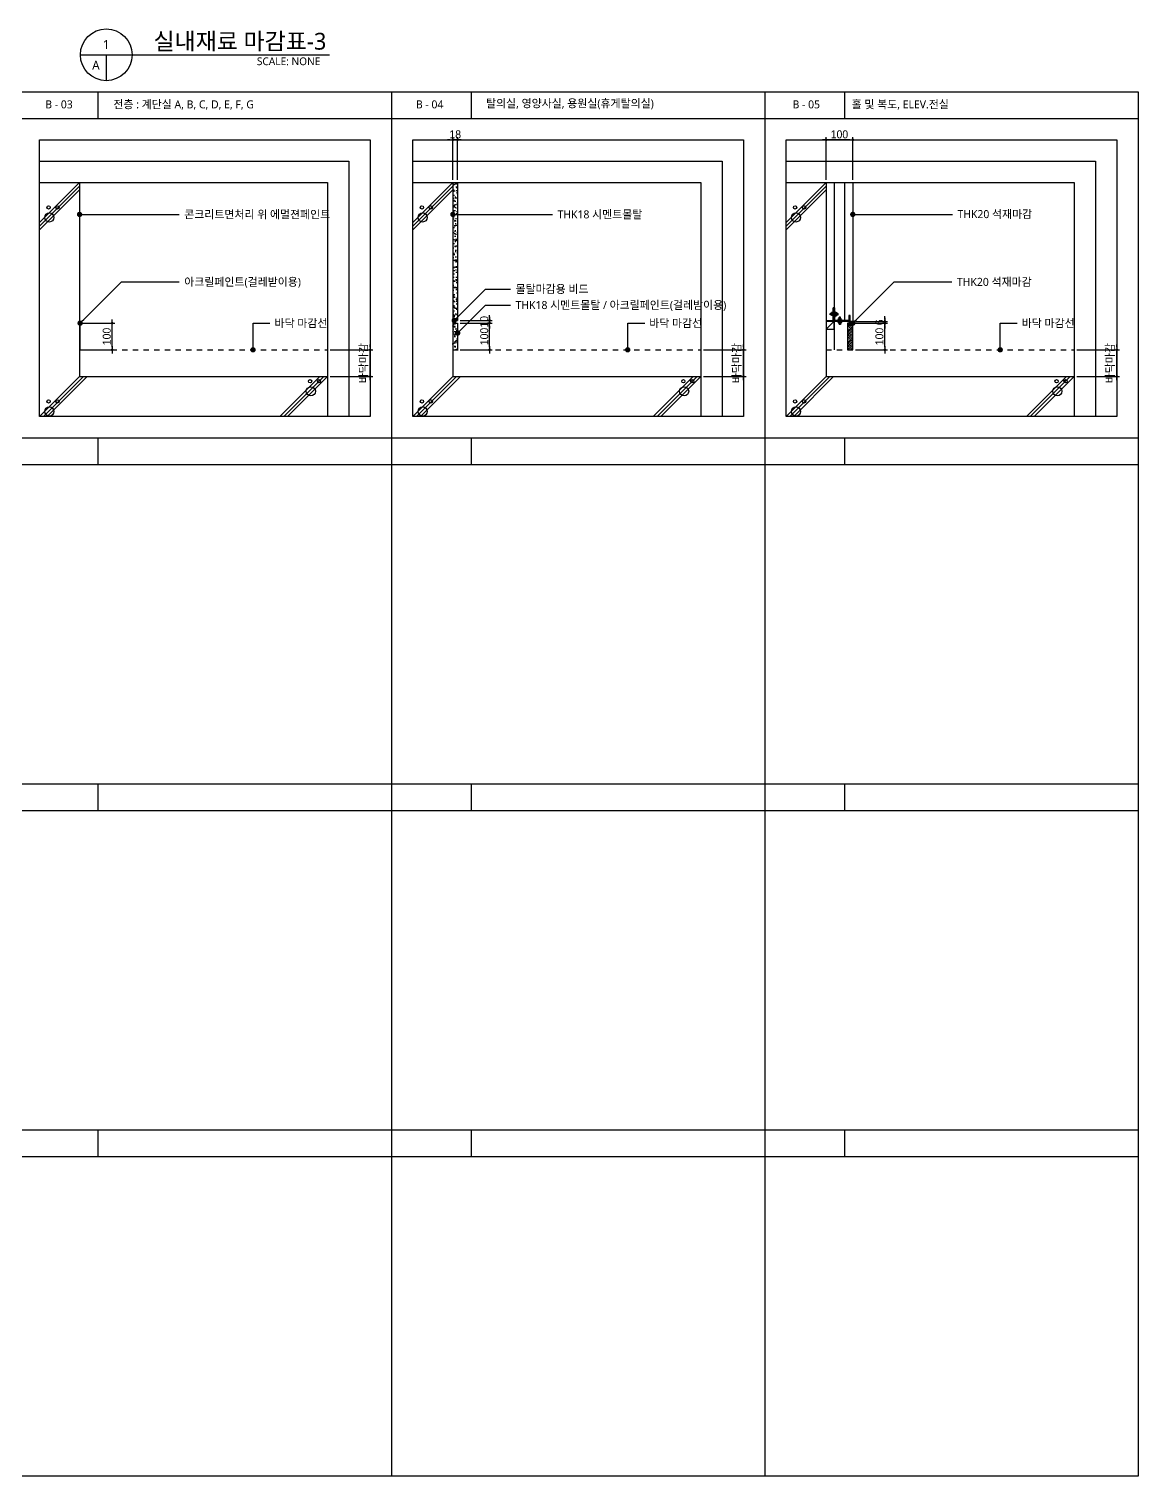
# Model space of a CAD drawing. Header units: millimetres. Extents: x 14892468 to 15300900, y -3565850 to -3401345.
# Drawn here: x 15130027 to 15134187, y -3412705 to -3407280 of the extents above; entities that cross this region are included whole.
import ezdxf
from ezdxf.enums import TextEntityAlignment as Align

# ---------------------------------------------------------------- set-up
doc = ezdxf.new("R2010")
doc.units = ezdxf.units.MM
doc.header["$LTSCALE"] = 100
doc.header["$MEASUREMENT"] = 0
doc.header["$PDSIZE"] = -10
doc.linetypes.add('HIDDEN', pattern=[2, 1, -1])
doc.layers.get('0').update_dxf_attribs({"linetype": 'CONTINUOUS'})
doc.layers.get('Defpoints').update_dxf_attribs({"color": 171, "linetype": 'CONTINUOUS'})
for name, color, linetype in [('8HAT', 8, 'CONTINUOUS'), ('A-FIN', 6, 'CONTINUOUS'), ('A-HAT', 5, 'CONTINUOUS'), ('A-HAT-MATL', 8, 'CONTINUOUS'), ('A-SYM-LEAD', 4, 'CONTINUOUS'), ('A-WALL', 3, 'CONTINUOUS'), ('CHART', 7, 'CONTINUOUS'), ('DIM', 7, 'CONTINUOUS'), ('ELE-8', 8, 'CONTINUOUS'), ('FIN-1', 2, 'CONTINUOUS'), ('FIN-5', 6, 'CONTINUOUS'), ('FIN6', 6, 'CONTINUOUS'), ('HAT', 253, 'CONTINUOUS'), ('LED', 7, 'CONTINUOUS'), ('SYM', 7, 'CONTINUOUS'), ('TEXT', 3, 'CONTINUOUS'), ('TEXT(MIN)', 7, 'CONTINUOUS'), ('TEXT-기입', 6, 'CONTINUOUS')]:
    doc.layers.add(name, color=color, linetype=linetype)
doc.styles.add('ARIAL', font='arial.ttf')
doc.styles.add('CGS', font='cgse', dxfattribs={"bigfont": 'cgs'})
doc.styles.add('나눔바른고딕', font='NanumBarunGothic.ttf')
doc.styles.add('돋움', font='')
doc.styles.get('돋움').set_extended_font_data('Dotum')
doc.dimstyles.new('CJA', dxfattribs={"dimscale": 50, "dimtxt": 3, "dimasz": 1.2, "dimexe": 2, "dimexo": 3, "dimgap": 1, "dimtad": 1, "dimdec": 0, "dimdsep": 46, "dimtxsty": 'ARIAL', "dimblk": 'CJDOT', "dimcen": 1, "dimclrd": 7, "dimclre": 7, "dimclrt": 3, "dimadec": 0, "dimazin": 0, "dimtfac": 1, "dimtdec": 0, "dimtix": 1, "dimtofl": 0, "dimtmove": 2, "dimatfit": 3, "dimldrblk": 'CJDOT', "dimfxl": 1, "dimtolj": 1, "dimlwd": -1, "dimlwe": -1, "dimarcsym": 0})
doc.dimstyles.new('NDIM 1200', dxfattribs={"dimscale": 500, "dimtxt": 3, "dimasz": 1, "dimexe": 2, "dimexo": 2, "dimgap": 1, "dimtad": 1, "dimdec": 0, "dimdsep": 46, "dimtxsty": 'CGS', "dimblk": 'DOT0', "dimcen": 1, "dimdle": 8, "dimclrd": 2, "dimclre": 2, "dimclrt": 2, "dimadec": 0, "dimazin": 0, "dimtfac": 1, "dimtdec": 0, "dimtix": 1, "dimtmove": 2, "dimatfit": 3, "dimldrblk": 'DOT0', "dimfxl": 1, "dimtolj": 1, "dimtzin": 0, "dimlwd": -1, "dimlwe": -1, "dimarcsym": 0})
pattern_1 = [(37.5, (-22008.956, 364613.366), (-0.629933581, 19.26823769), [0, -15.2, 0, -17, 0, -16.25]), (7.5, (-22008.956, 364613.366), (17.697767053, 28.221460652), [0, -8.2, 0, -13.7, 0, -5.25]), (327.5, (-22021.256, 364613.366), (31.141418618, 0.056590535), [0, -5, 0, -18, 0, -23.5]), (317.5, (-22021.256, 364613.366), (30.061266046, 8.77675565), [0, -2.5, 0, -11.8, 0, -13.5])]

# ---------------------------------------------------------------- blocks, each defined once
blk = doc.blocks.new('DOT0')
blk.add_line((-3, 0), (3, 0))
at = {"color": 6}
blk.add_circle((0, 0), 0.75, dxfattribs=at)
blk = doc.blocks.new('CJDOT')
blk.add_line((-1.33, 0), (1.33, 0))
at = {"const_width": 0.5}
blk.add_lwpolyline([(-0.25, 0, 1), (0.25, 0, 1)], format="xyb", close=True, dxfattribs=at)
blk = doc.blocks.new('*D15')
at = {"layer": 'Defpoints', "color": 0, "transparency": 16777216}
for p in [(15130218.9, -3408382.7), (15130338.9, -3408382.7), (15130218.9, -3408482.7)]:
    blk.add_point(p, dxfattribs=at)
at = {"layer": 'DIM', "color": 7, "transparency": 16777216}
for p, q in [((15130228.9, -3408382.7), (15130348.9, -3408382.7)), ((15130338.9, -3408472.7), (15130338.9, -3408392.7)), ((15130228.9, -3408482.7), (15130348.9, -3408482.7))]:
    blk.add_line(p, q, dxfattribs=at)
at = {"layer": 'DIM', "color": 7, "transparency": 16777216, "xscale": 10, "yscale": 10, "zscale": 10}
for p, rotation in [((15130338.9, -3408382.7), 90), ((15130338.9, -3408482.7), 270)]:
    blk.add_blockref('CJDOT', p, dxfattribs=dict(at, rotation=rotation))
at = {"layer": 'DIM', "color": 3, "transparency": 16777216, "insert": (15130318.9, -3408432.7), "char_height": 30, "attachment_point": 5, "rotation": 90, "style": '돋움'}
blk.add_mtext('\\A1;100', dxfattribs=at)
blk = doc.blocks.new('*D17')
at = {"layer": 'Defpoints', "color": 0, "transparency": 16777216}
for p in [(15131147, -3408482.7), (15131306.9, -3408482.7), (15131146.8, -3408582.7)]:
    blk.add_point(p, dxfattribs=at)
at = {"layer": 'DIM', "color": 7, "transparency": 16777216}
for p, q in [((15131306.9, -3408472.7), (15131306.9, -3408462.7)), ((15131157, -3408482.7), (15131316.9, -3408482.7)), ((15131306.9, -3408582.7), (15131306.9, -3408482.7)), ((15131156.8, -3408582.7), (15131316.9, -3408582.7)), ((15131306.9, -3408592.7), (15131306.9, -3408602.7))]:
    blk.add_line(p, q, dxfattribs=at)
at = {"layer": 'DIM', "color": 7, "transparency": 16777216, "xscale": 10, "yscale": 10, "zscale": 10}
for p, rotation in [((15131306.9, -3408482.7), 270), ((15131306.9, -3408582.7), 90)]:
    blk.add_blockref('CJDOT', p, dxfattribs=dict(at, rotation=rotation))
at = {"layer": 'DIM', "color": 3, "transparency": 16777216, "insert": (15131283.2, -3408532.7), "char_height": 30, "attachment_point": 5, "rotation": 90, "style": '돋움'}
blk.add_mtext('\\A1;바닥마감', dxfattribs=at)
blk = doc.blocks.new('*D19')
at = {"layer": 'Defpoints', "color": 0, "transparency": 16777216}
for p in [(15133947, -3408482.7), (15134106.9, -3408482.7), (15133946.8, -3408582.7)]:
    blk.add_point(p, dxfattribs=at)
at = {"layer": 'DIM', "color": 7, "transparency": 16777216}
for p, q in [((15134106.9, -3408472.7), (15134106.9, -3408462.7)), ((15133957, -3408482.7), (15134116.9, -3408482.7)), ((15134106.9, -3408582.7), (15134106.9, -3408482.7)), ((15133956.8, -3408582.7), (15134116.9, -3408582.7)), ((15134106.9, -3408592.7), (15134106.9, -3408602.7))]:
    blk.add_line(p, q, dxfattribs=at)
at = {"layer": 'DIM', "color": 7, "transparency": 16777216, "xscale": 10, "yscale": 10, "zscale": 10}
for p, rotation in [((15134106.9, -3408482.7), 270), ((15134106.9, -3408582.7), 90)]:
    blk.add_blockref('CJDOT', p, dxfattribs=dict(at, rotation=rotation))
at = {"layer": 'DIM', "color": 3, "transparency": 16777216, "insert": (15134083.2, -3408532.7), "char_height": 30, "attachment_point": 5, "rotation": 90, "style": '돋움'}
blk.add_mtext('\\A1;바닥마감', dxfattribs=at)
blk = doc.blocks.new('*D20')
at = {"layer": 'Defpoints', "color": 0, "transparency": 16777216}
for p in [(15133116.9, -3408376.7), (15133116.9, -3408382.7), (15133236.9, -3408376.7)]:
    blk.add_point(p, dxfattribs=at)
at = {"layer": 'DIM', "color": 7, "transparency": 16777216}
for p, q in [((15133236.9, -3408366.7), (15133236.9, -3408356.7)), ((15133126.9, -3408376.7), (15133246.9, -3408376.7)), ((15133126.9, -3408382.7), (15133246.9, -3408382.7)), ((15133236.9, -3408382.7), (15133236.9, -3408376.7)), ((15133236.9, -3408392.7), (15133236.9, -3408402.7))]:
    blk.add_line(p, q, dxfattribs=at)
at = {"layer": 'DIM', "color": 7, "transparency": 16777216, "xscale": 10, "yscale": 10, "zscale": 10}
for p, rotation in [((15133236.9, -3408376.7), 270), ((15133236.9, -3408382.7), 90)]:
    blk.add_blockref('CJDOT', p, dxfattribs=dict(at, rotation=rotation))
at = {"layer": 'DIM', "color": 3, "transparency": 16777216, "insert": (15133216.9, -3408379.7), "char_height": 30, "attachment_point": 5, "rotation": 90, "style": '돋움'}
blk.add_mtext('\\A1;6', dxfattribs=at)
blk = doc.blocks.new('*D21')
at = {"layer": 'Defpoints', "color": 0, "transparency": 16777216}
for p in [(15133116.9, -3408382.7), (15133236.9, -3408382.7), (15133116.9, -3408482.7)]:
    blk.add_point(p, dxfattribs=at)
at = {"layer": 'DIM', "color": 7, "transparency": 16777216}
for p, q in [((15133126.9, -3408382.7), (15133246.9, -3408382.7)), ((15133236.9, -3408472.7), (15133236.9, -3408392.7)), ((15133126.9, -3408482.7), (15133246.9, -3408482.7))]:
    blk.add_line(p, q, dxfattribs=at)
at = {"layer": 'DIM', "color": 7, "transparency": 16777216, "xscale": 10, "yscale": 10, "zscale": 10}
for p, rotation in [((15133236.9, -3408382.7), 90), ((15133236.9, -3408482.7), 270)]:
    blk.add_blockref('CJDOT', p, dxfattribs=dict(at, rotation=rotation))
at = {"layer": 'DIM', "color": 3, "transparency": 16777216, "insert": (15133216.9, -3408432.7), "char_height": 30, "attachment_point": 5, "rotation": 90, "style": '돋움'}
blk.add_mtext('\\A1;100', dxfattribs=at)
blk = doc.blocks.new('*D22')
at = {"layer": 'Defpoints', "color": 0, "transparency": 16777216}
for p in [(15133016.9, -3407695.2), (15133016.9, -3407855.2), (15133116.9, -3407855.2)]:
    blk.add_point(p, dxfattribs=at)
at = {"layer": 'DIM', "color": 7, "transparency": 16777216}
for p, q in [((15133016.9, -3407845.2), (15133016.9, -3407685.2)), ((15133106.9, -3407695.2), (15133026.9, -3407695.2)), ((15133116.9, -3407845.2), (15133116.9, -3407685.2))]:
    blk.add_line(p, q, dxfattribs=at)
at = {"layer": 'DIM', "color": 7, "transparency": 16777216, "xscale": 10, "yscale": 10, "zscale": 10, "rotation": 180}
blk.add_blockref('CJDOT', (15133016.9, -3407695.2), dxfattribs=at)
at = {"layer": 'DIM', "color": 7, "transparency": 16777216, "xscale": 10, "yscale": 10, "zscale": 10}
blk.add_blockref('CJDOT', (15133116.9, -3407695.2), dxfattribs=at)
at = {"layer": 'DIM', "color": 3, "transparency": 16777216, "insert": (15133066.9, -3407675.1), "char_height": 30, "attachment_point": 5, "style": '돋움'}
blk.add_mtext('\\A1;100', dxfattribs=at)
blk = doc.blocks.new('A$C7E12696C')
at = {"layer": 'A-WALL'}
for p, q in [((0, 84.7), (2.9, 82.1)), ((2.9, 82.1), (0, 79.5)), ((0, 79.5), (2.9, 76.9)), ((2.9, 76.9), (0, 74.2)), ((0, 74.2), (2.9, 71.6)), ((2.9, 71.6), (0, 69)), ((0, 69), (2.9, 66.4)), ((2.9, 66.4), (0, 63.7)), ((0, 63.7), (2.9, 61.1)), ((2.9, 61.1), (0, 58.5)), ((0, 58.5), (5, 47.4)), ((0, 26.2), (5, 37.4)), ((2.9, 23.6), (0, 26.2)), ((0, 21), (2.9, 23.6)), ((2.9, 18.4), (0, 21)), ((0, 15.7), (2.9, 18.4)), ((2.9, 13.1), (0, 15.7)), ((0, 10.5), (2.9, 13.1)), ((2.9, 7.9), (0, 10.5)), ((0, 5.2), (2.9, 7.9)), ((2.9, 2.6), (0, 5.2)), ((0, 0), (2.9, 2.6)), ((5, 47.4), (5, 37.4)), ((5, 47.4), (18, 47.4)), ((5, 37.4), (18, 37.4)), ((18, 47.4), (15.9, 50.2)), ((18, 37.4), (15.9, 34.6))]:
    blk.add_line(p, q, dxfattribs=at)
blk = doc.blocks.new('*D25')
at = {"layer": 'Defpoints', "color": 0, "transparency": 16777216}
for p in [(15132547, -3408482.7), (15132706.9, -3408482.7), (15132546.8, -3408582.7)]:
    blk.add_point(p, dxfattribs=at)
at = {"layer": 'DIM', "color": 7, "transparency": 16777216}
for p, q in [((15132706.9, -3408472.7), (15132706.9, -3408462.7)), ((15132557, -3408482.7), (15132716.9, -3408482.7)), ((15132706.9, -3408582.7), (15132706.9, -3408482.7)), ((15132556.8, -3408582.7), (15132716.9, -3408582.7)), ((15132706.9, -3408592.7), (15132706.9, -3408602.7))]:
    blk.add_line(p, q, dxfattribs=at)
at = {"layer": 'DIM', "color": 7, "transparency": 16777216, "xscale": 10, "yscale": 10, "zscale": 10}
for p, rotation in [((15132706.9, -3408482.7), 270), ((15132706.9, -3408582.7), 90)]:
    blk.add_blockref('CJDOT', p, dxfattribs=dict(at, rotation=rotation))
at = {"layer": 'DIM', "color": 3, "transparency": 16777216, "insert": (15132683.2, -3408532.7), "char_height": 30, "attachment_point": 5, "rotation": 90, "style": '돋움'}
blk.add_mtext('\\A1;바닥마감', dxfattribs=at)
blk = doc.blocks.new('*D24')
at = {"layer": 'Defpoints', "color": 0, "transparency": 16777216}
for p in [(15131616.9, -3407695.2), (15131616.9, -3407855.2), (15131634.9, -3407855.2)]:
    blk.add_point(p, dxfattribs=at)
at = {"layer": 'DIM', "color": 7, "transparency": 16777216}
for p, q in [((15131606.9, -3407695.2), (15131596.9, -3407695.2)), ((15131616.9, -3407845.2), (15131616.9, -3407685.2)), ((15131634.9, -3407695.2), (15131616.9, -3407695.2)), ((15131634.9, -3407845.2), (15131634.9, -3407685.2)), ((15131644.9, -3407695.2), (15131654.9, -3407695.2))]:
    blk.add_line(p, q, dxfattribs=at)
at = {"layer": 'DIM', "color": 7, "transparency": 16777216, "xscale": 10, "yscale": 10, "zscale": 10}
blk.add_blockref('CJDOT', (15131616.9, -3407695.2), dxfattribs=at)
at = {"layer": 'DIM', "color": 7, "transparency": 16777216, "xscale": 10, "yscale": 10, "zscale": 10, "rotation": 180}
blk.add_blockref('CJDOT', (15131634.9, -3407695.2), dxfattribs=at)
at = {"layer": 'DIM', "color": 3, "transparency": 16777216, "insert": (15131625.9, -3407675.1), "char_height": 30, "attachment_point": 5, "style": '돋움'}
blk.add_mtext('\\A1;18', dxfattribs=at)
blk = doc.blocks.new('*D26')
at = {"layer": 'Defpoints', "color": 0, "transparency": 16777216}
for p in [(15131634.9, -3408372.7), (15131634.9, -3408382.7), (15131754.9, -3408372.7)]:
    blk.add_point(p, dxfattribs=at)
at = {"layer": 'DIM', "color": 7, "transparency": 16777216}
for p, q in [((15131754.9, -3408362.7), (15131754.9, -3408352.7)), ((15131644.9, -3408372.7), (15131764.9, -3408372.7)), ((15131644.9, -3408382.7), (15131764.9, -3408382.7)), ((15131754.9, -3408382.7), (15131754.9, -3408372.7)), ((15131754.9, -3408392.7), (15131754.9, -3408402.7))]:
    blk.add_line(p, q, dxfattribs=at)
at = {"layer": 'DIM', "color": 7, "transparency": 16777216, "xscale": 10, "yscale": 10, "zscale": 10}
for p, rotation in [((15131754.9, -3408372.7), 270), ((15131754.9, -3408382.7), 90)]:
    blk.add_blockref('CJDOT', p, dxfattribs=dict(at, rotation=rotation))
at = {"layer": 'DIM', "color": 3, "transparency": 16777216, "insert": (15131734.9, -3408377.7), "char_height": 30, "attachment_point": 5, "rotation": 90, "style": '돋움'}
blk.add_mtext('\\A1;10', dxfattribs=at)
blk = doc.blocks.new('*D27')
at = {"layer": 'Defpoints', "color": 0, "transparency": 16777216}
for p in [(15131634.9, -3408382.7), (15131754.9, -3408382.7), (15131634.9, -3408482.7)]:
    blk.add_point(p, dxfattribs=at)
at = {"layer": 'DIM', "color": 7, "transparency": 16777216}
for p, q in [((15131644.9, -3408382.7), (15131764.9, -3408382.7)), ((15131754.9, -3408472.7), (15131754.9, -3408392.7)), ((15131644.9, -3408482.7), (15131764.9, -3408482.7))]:
    blk.add_line(p, q, dxfattribs=at)
at = {"layer": 'DIM', "color": 7, "transparency": 16777216, "xscale": 10, "yscale": 10, "zscale": 10}
for p, rotation in [((15131754.9, -3408382.7), 90), ((15131754.9, -3408482.7), 270)]:
    blk.add_blockref('CJDOT', p, dxfattribs=dict(at, rotation=rotation))
at = {"layer": 'DIM', "color": 3, "transparency": 16777216, "insert": (15131734.9, -3408432.7), "char_height": 30, "attachment_point": 5, "rotation": 90, "style": '돋움'}
blk.add_mtext('\\A1;100', dxfattribs=at)

msp = doc.modelspace()

# ---------------------------------------------------------------- hatches: boundary and pattern name
at = {"layer": 'A-HAT'}
h = msp.add_hatch(dxfattribs=at)
h.set_pattern_fill('ANSI33', color=256, scale=40, style=0)
h.set_pattern_definition([(45, (15121683.181, -3417140.265), (-7.071068, 7.071068), []), (45, (15121690.252, -3417140.265), (-7.071068, 7.071068), [5, -2.5])])
h.paths.add_polyline_path([(15133101.9, -3408382.7), (15133096.9, -3408382.7), (15133096.9, -3408482.7), (15133116.9, -3408482.7), (15133116.9, -3408382.7), (15133106.9, -3408382.7), (15133106.9, -3408392.1), (15133101.9, -3408392.1)])
at = {"layer": 'A-HAT-MATL'}
h = msp.add_hatch(dxfattribs=at)
h.set_pattern_fill('AR-SAND', color=256, scale=5, style=0)
h.set_pattern_definition([(37.5, (15117301.177, -3372487.618), (-0.3149668, 9.6341188), [0, -7.6, 0, -8.5, 0, -8.125]), (7.5, (15117301.177, -3372487.618), (8.8488835, 14.1107303), [0, -4.1, 0, -6.85, 0, -2.625]), (327.5, (15117295.027, -3372487.618), (15.5707093, 0.0282953), [0, -2.5, 0, -9, 0, -11.75]), (317.5, (15117295.027, -3372487.618), (15.030633, 4.388378), [0, -1.25, 0, -5.9, 0, -6.75])])
h.paths.add_polyline_path([(15131621.9, -3408372.7), (15131616.9, -3408361.5), (15131616.9, -3408393.8), (15131621.9, -3408382.7)])
at = {"layer": 'HAT'}
h = msp.add_hatch(dxfattribs=at)
h.set_pattern_fill('AR-SAND', color=256, scale=10)
h.set_pattern_definition(pattern_1)
h.paths.add_polyline_path([(15131634.9, -3407855.2), (15131616.9, -3407855.2), (15131616.9, -3408335.3), (15131619.9, -3408337.9), (15131616.9, -3408340.5), (15131619.9, -3408343.2), (15131616.9, -3408345.8), (15131619.9, -3408348.4), (15131616.9, -3408351), (15131619.9, -3408353.7), (15131616.9, -3408356.3), (15131619.9, -3408358.9), (15131616.9, -3408361.5), (15131621.9, -3408372.7), (15131634.9, -3408372.7)])
h = msp.add_hatch(dxfattribs=at)
h.set_pattern_fill('AR-SAND', color=256, scale=10)
h.set_pattern_definition(pattern_1)
h.paths.add_polyline_path([(15131616.9, -3408482.7), (15131634.9, -3408482.7), (15131634.9, -3408382.7), (15131621.9, -3408382.7), (15131616.9, -3408393.8), (15131619.9, -3408396.4), (15131616.9, -3408399), (15131619.9, -3408401.7), (15131616.9, -3408404.3), (15131619.9, -3408406.9), (15131616.9, -3408409.5), (15131619.9, -3408412.2), (15131616.9, -3408414.8), (15131619.9, -3408417.4), (15131616.9, -3408420)])

# ---------------------------------------------------------------- linework, layer by layer
at = {"color": 2, "ltscale": 0.1}
for points in [[(15130216.9, -3407855.2), (15130216.9, -3408582.7), (15131146.9, -3408582.7)], [(15131616.9, -3407855.2), (15131616.9, -3408582.7), (15132546.9, -3408582.7)], [(15133016.9, -3407855.2), (15133016.9, -3408582.7), (15133946.9, -3408582.7)]]:
    msp.add_lwpolyline(points, dxfattribs=at)
at = {"layer": '8HAT'}
for p, q in [((15130066.9, -3408005.2), (15130216.9, -3407855.2)), ((15130066.9, -3408019.3), (15130216.9, -3407869.3)), ((15131466.9, -3408005.2), (15131616.9, -3407855.2)), ((15131466.9, -3408019.3), (15131616.9, -3407869.3)), ((15132866.9, -3408005.2), (15133016.9, -3407855.2)), ((15132866.9, -3408019.3), (15133016.9, -3407869.3)), ((15130066.9, -3408033.4), (15130216.9, -3407883.4)), ((15131466.9, -3408033.4), (15131616.9, -3407883.4)), ((15132866.9, -3408033.4), (15133016.9, -3407883.4)), ((15130066.9, -3408732.7), (15130216.9, -3408582.7)), ((15130081.1, -3408732.7), (15130231.1, -3408582.7)), ((15130095.2, -3408732.7), (15130245.2, -3408582.7)), ((15130968.6, -3408732.7), (15131118.6, -3408582.7)), ((15130982.8, -3408732.7), (15131132.8, -3408582.7)), ((15130996.9, -3408732.7), (15131146.9, -3408582.7)), ((15131466.9, -3408732.7), (15131616.9, -3408582.7)), ((15131481.1, -3408732.7), (15131631.1, -3408582.7)), ((15131495.2, -3408732.7), (15131645.2, -3408582.7)), ((15132368.6, -3408732.7), (15132518.6, -3408582.7)), ((15132382.8, -3408732.7), (15132532.8, -3408582.7)), ((15132396.9, -3408732.7), (15132546.9, -3408582.7)), ((15132866.9, -3408732.7), (15133016.9, -3408582.7)), ((15132881.1, -3408732.7), (15133031.1, -3408582.7)), ((15132895.2, -3408732.7), (15133045.2, -3408582.7)), ((15133768.6, -3408732.7), (15133918.6, -3408582.7)), ((15133782.8, -3408732.7), (15133932.8, -3408582.7)), ((15133796.9, -3408732.7), (15133946.9, -3408582.7))]:
    msp.add_line(p, q, dxfattribs=at)
for centre, radius in [((15130103.7, -3407986.5, 0), 17.1), ((15130100.7, -3407948.8), 6.15), ((15130134.1, -3407948.8), 6.15), ((15131503.7, -3407986.5, 0), 17.1), ((15131500.7, -3407948.8), 6.15), ((15131534.1, -3407948.8), 6.15), ((15132903.7, -3407986.5, 0), 17.1), ((15132900.7, -3407948.8), 6.15), ((15132934.1, -3407948.8), 6.15), ((15131084.3, -3408638.3, 0), 17.1), ((15131081.4, -3408600.6), 6.15), ((15131114.8, -3408600.6), 6.15), ((15132484.3, -3408638.3, 0), 17.1), ((15132481.4, -3408600.6), 6.15), ((15132514.8, -3408600.6), 6.15), ((15133884.3, -3408638.3, 0), 17.1), ((15133881.4, -3408600.6), 6.15), ((15133914.8, -3408600.6), 6.15), ((15130100.7, -3408676.3), 6.15), ((15130134.1, -3408676.3), 6.15), ((15131500.7, -3408676.3), 6.15), ((15131534.1, -3408676.3), 6.15), ((15132900.7, -3408676.3), 6.15), ((15132934.1, -3408676.3), 6.15), ((15130103.7, -3408714, 0), 17.1), ((15131503.7, -3408714, 0), 17.1), ((15132903.7, -3408714, 0), 17.1)]:
    msp.add_circle(centre, radius, dxfattribs=at)
at = {"layer": 'A-FIN'}
msp.add_line((15131634.9, -3408382.7), (15131634.9, -3408482.7), dxfattribs=at)
msp.add_lwpolyline([(15131634.9, -3407855.2), (15131634.9, -3408372.7)], dxfattribs=at)
at = {"layer": 'CHART', "ltscale": 5}
for p, q in [((15130286.9, -3407615.2), (15130286.9, -3407515.2)), ((15131386.9, -3407515.2), (15131386.9, -3412705.2)), ((15131686.9, -3407615.2), (15131686.9, -3407515.2)), ((15132786.9, -3407515.2), (15132786.9, -3412705.2)), ((15133086.9, -3407615.2), (15133086.9, -3407515.2)), ((15127186.9, -3407615.2), (15134186.9, -3407615.2)), ((15127186.9, -3408812.7), (15134186.9, -3408812.7)), ((15130286.9, -3408912.7), (15130286.9, -3408812.7)), ((15131686.9, -3408912.7), (15131686.9, -3408812.7)), ((15133086.9, -3408912.7), (15133086.9, -3408812.7)), ((15127186.9, -3408912.7), (15134186.9, -3408912.7)), ((15127186.9, -3410110.2), (15134186.9, -3410110.2)), ((15130286.9, -3410210.2), (15130286.9, -3410110.2)), ((15131686.9, -3410210.2), (15131686.9, -3410110.2)), ((15133086.9, -3410210.2), (15133086.9, -3410110.2)), ((15127186.9, -3410210.2), (15134186.9, -3410210.2)), ((15127186.9, -3411407.7), (15134186.9, -3411407.7)), ((15130286.9, -3411507.7), (15130286.9, -3411407.7)), ((15131686.9, -3411507.7), (15131686.9, -3411407.7)), ((15133086.9, -3411507.7), (15133086.9, -3411407.7)), ((15127186.9, -3411507.7), (15134186.9, -3411507.7))]:
    msp.add_line(p, q, dxfattribs=at)
msp.add_lwpolyline([(15134186.9, -3412705.2), (15127186.9, -3412705.2), (15127186.9, -3407515.2), (15134186.9, -3407515.2)], close=True, dxfattribs=at)
at = {"layer": 'Defpoints'}
for points in [[(15130066.9, -3407695.2), (15131306.9, -3407695.2), (15131306.9, -3408732.7), (15130066.9, -3408732.7)], [(15131466.9, -3407695.2), (15132706.9, -3407695.2), (15132706.9, -3408732.7), (15131466.9, -3408732.7)], [(15132866.9, -3407695.2), (15134106.9, -3407695.2), (15134106.9, -3408732.7), (15132866.9, -3408732.7)], [(15130066.9, -3407775.2), (15131226.9, -3407775.2), (15131226.9, -3408732.7), (15130066.9, -3408732.7)], [(15131466.9, -3407775.2), (15132626.9, -3407775.2), (15132626.9, -3408732.7), (15131466.9, -3408732.7)], [(15132866.9, -3407775.2), (15134026.9, -3407775.2), (15134026.9, -3408732.7), (15132866.9, -3408732.7)], [(15130066.9, -3407855.2), (15131146.9, -3407855.2), (15131146.9, -3408732.7), (15130066.9, -3408732.7)], [(15131466.9, -3407855.2), (15132546.9, -3407855.2), (15132546.9, -3408732.7), (15131466.9, -3408732.7)], [(15132866.9, -3407855.2), (15133946.9, -3407855.2), (15133946.9, -3408732.7), (15132866.9, -3408732.7)]]:
    msp.add_lwpolyline(points, close=True, dxfattribs=at)
at = {"layer": 'ELE-8'}
for p, q in [((15133046.9, -3407855.2), (15133046.9, -3408482.7)), ((15133037.1, -3408346.3), (15133031.5, -3408346.3)), ((15133031.5, -3408351.3), (15133031.5, -3408346.3)), ((15133037.1, -3408351.3), (15133031.5, -3408351.3)), ((15133036.9, -3408343.4), (15133036.9, -3408354.3)), ((15133041.9, -3408343.4), (15133036.9, -3408343.4)), ((15133036.9, -3408346.3), (15133041.9, -3408346.3)), ((15133036.9, -3408351.3), (15133041.9, -3408351.3)), ((15133041.9, -3408354.3), (15133036.9, -3408354.3)), ((15133041.9, -3408340), (15133041.9, -3408357.7)), ((15133043.9, -3408340), (15133041.9, -3408340)), ((15133043.9, -3408357.7), (15133041.9, -3408357.7)), ((15133046.9, -3408325.7), (15133043.9, -3408325.7)), ((15133049.9, -3408325.7), (15133046.9, -3408325.7)), ((15133046.9, -3408325.7), (15133046.9, -3408375.7)), ((15133049.9, -3408372.7), (15133049.9, -3408325.7)), ((15133049.9, -3408340), (15133051.9, -3408340)), ((15133049.9, -3408357.7), (15133051.9, -3408357.7)), ((15133051.9, -3408340), (15133051.9, -3408357.7)), ((15133051.9, -3408343.4), (15133056.9, -3408343.4)), ((15133056.9, -3408346.3), (15133051.9, -3408346.3)), ((15133056.9, -3408351.3), (15133051.9, -3408351.3)), ((15133051.9, -3408354.3), (15133056.9, -3408354.3)), ((15133056.8, -3408346.3), (15133062.3, -3408346.3)), ((15133056.8, -3408351.3), (15133062.3, -3408351.3)), ((15133056.9, -3408343.4), (15133056.9, -3408354.3)), ((15133062.3, -3408351.3), (15133062.3, -3408346.3)), ((15133062.9, -3408365.7), (15133073.8, -3408365.7)), ((15133062.9, -3408370.7), (15133062.9, -3408365.7)), ((15133070.8, -3408360.3), (15133065.8, -3408360.3)), ((15133065.8, -3408365.8), (15133065.8, -3408360.3)), ((15133065.8, -3408365.7), (15133065.8, -3408370.7)), ((15133070.8, -3408365.8), (15133070.8, -3408360.3)), ((15133070.8, -3408365.7), (15133070.8, -3408370.7)), ((15133073.8, -3408370.7), (15133073.8, -3408365.7)), ((15133105.9, -3408354.3), (15133102.9, -3408354.3)), ((15133102.9, -3408354.3), (15133102.9, -3408372.7)), ((15133105.9, -3408391.5), (15133105.9, -3408354.3)), ((15133016.9, -3408405.7), (15133046.9, -3408375.7)), ((15133046.9, -3408375.7), (15133102.9, -3408375.7)), ((15133102.9, -3408372.7), (15133049.9, -3408372.7)), ((15133059.5, -3408370.7), (15133077.2, -3408370.7)), ((15133059.5, -3408372.7), (15133059.5, -3408370.7)), ((15133059.5, -3408375.7), (15133059.5, -3408377.7)), ((15133059.5, -3408377.7), (15133077.2, -3408377.7)), ((15133062.9, -3408377.7), (15133062.9, -3408382.7)), ((15133062.9, -3408382.7), (15133073.8, -3408382.7)), ((15133065.8, -3408382.7), (15133065.8, -3408377.7)), ((15133065.8, -3408382.5), (15133065.8, -3408388)), ((15133070.8, -3408388), (15133065.8, -3408388)), ((15133070.8, -3408382.7), (15133070.8, -3408377.7)), ((15133070.8, -3408382.5), (15133070.8, -3408388)), ((15133073.8, -3408377.7), (15133073.8, -3408382.7)), ((15133077.2, -3408372.7), (15133077.2, -3408370.7)), ((15133077.2, -3408375.7), (15133077.2, -3408377.7)), ((15133102.9, -3408375.7), (15133102.9, -3408391.5)), ((15133102.9, -3408391.5), (15133105.9, -3408391.5))]:
    msp.add_line(p, q, dxfattribs=at)
for points in [[(15133016.9, -3408375.7), (15133046.9, -3408375.7), (15133046.9, -3408325.7)], [(15133016.9, -3408372.7), (15133043.9, -3408372.7), (15133043.9, -3408325.7)]]:
    msp.add_lwpolyline(points, dxfattribs=at)
msp.add_lwpolyline([(15133016.9, -3408405.7), (15133046.9, -3408405.7), (15133046.9, -3408375.7), (15133016.9, -3408375.7)], close=True, dxfattribs=at)
at = {"layer": 'FIN-1'}
msp.add_lwpolyline([(15130218.9, -3408382.7), (15130216.9, -3408382.7), (15130216.9, -3408482.7), (15130218.9, -3408482.7)], close=True, dxfattribs=at)
at = {"layer": 'FIN-5'}
for points in [[(15133116.9, -3407855.2), (15133116.9, -3408376.7), (15133106.9, -3408376.7), (15133106.9, -3408353.7), (15133101.9, -3408353.7), (15133101.9, -3408372.7), (15133086.9, -3408372.7), (15133086.9, -3407855.2)], [(15133101.9, -3408382.7), (15133096.9, -3408382.7), (15133096.9, -3408482.7), (15133116.9, -3408482.7), (15133116.9, -3408382.7), (15133106.9, -3408382.7), (15133106.9, -3408392.1), (15133101.9, -3408392.1), (15133101.9, -3408382.7)]]:
    msp.add_lwpolyline(points, dxfattribs=at)
at = {"layer": 'FIN6', "linetype": 'HIDDEN', "ltscale": 0.2}
for p, q in [((15130216.9, -3408482.7), (15131146.9, -3408482.7)), ((15131616.9, -3408482.7), (15132546.9, -3408482.7)), ((15133016.9, -3408482.7), (15133946.9, -3408482.7))]:
    msp.add_line(p, q, dxfattribs=at)
at = {"layer": 'SYM'}
for p, q in [((15130220, -3407376.7), (15131153.9, -3407376.7)), ((15130316.9, -3407376.7), (15130316.9, -3407473.7))]:
    msp.add_line(p, q, dxfattribs=at)
msp.add_circle((15130316.9, -3407376.7), 97, dxfattribs=at)

# ---------------------------------------------------------------- block references
at = {"layer": 'A-SYM-LEAD'}
msp.add_blockref('A$C7E12696C', (15131616.9, -3408420), dxfattribs=at)

# ---------------------------------------------------------------- texts
at = {"layer": 'TEXT', "style": '나눔바른고딕'}
for s, p in [('1', (15130316.9, -3407337.9)), ('A', (15130278.2, -3407415.5))]:
    msp.add_text(s, height=33.9, dxfattribs=at).set_placement(p, align=Align.MIDDLE)
msp.add_text('실내재료 마감표-3', height=63.03, dxfattribs=at).set_placement((15130494.2, -3407357.3))
msp.add_text('SCALE: NONE', height=29.091, dxfattribs=at).set_placement((15131120, -3407386.4), align=Align.TOP_RIGHT)
at = {"layer": 'TEXT(MIN)', "style": '나눔바른고딕'}
for s, p in [('콘크리트면처리 위 에멀젼페인트', (15130609.5, -3407990.1)), ('THK18 시멘트몰탈', (15132009.5, -3407990.1)), ('THK20 석재마감', (15133509.5, -3407988.9)), ('아크릴페인트(걸레받이용)', (15130609.5, -3408243)), ('몰탈마감용 비드', (15131852.1, -3408270)), ('THK20 석재마감', (15133507.5, -3408243)), ('THK18 시멘트몰탈 / 아크릴페인트(걸레받이용)', (15131852.1, -3408330))]:
    msp.add_text(s, height=30, dxfattribs=at).set_placement(p)
for p in [(15130948.2, -3408382.7), (15132353.5, -3408382.7), (15133750.6, -3408382.7)]:
    msp.add_text('바닥 마감선 ', height=30, dxfattribs=at).set_placement(p, align=Align.MIDDLE_LEFT)
at = {"layer": 'TEXT-기입', "style": '나눔바른고딕'}
for s, p in [('B - 03', (15130088.3, -3407577.5)), ('전층 : 계단실 A, B, C, D, E, F, G', (15130343.7, -3407577.5)), ('B - 04', (15131478.4, -3407577.5)), ('탈의실, 영양사실, 용원실(휴게탈의실)', (15131741.2, -3407573.9)), ('B - 05', (15132891.1, -3407577.5)), ('홀 및 복도, ELEV.전실', (15133112.6, -3407577.5))]:
    msp.add_text(s, height=30, dxfattribs=at).set_placement(p)

# ---------------------------------------------------------------- dimensions: what is measured, and where the dimension line sits
at = {"layer": 'DIM'}
for base, p1, p2, angle, picture, middle in [((15131616.9, -3407695.2), (15131634.9, -3407855.2), (15131616.9, -3407855.2), 180, '*D24', (15131625.9, -3407675.1)), ((15133016.9, -3407695.2), (15133116.9, -3407855.2), (15133016.9, -3407855.2), 180, '*D22', (15133066.9, -3407675.1)), ((15131754.9, -3408372.7), (15131634.9, -3408382.7), (15131634.9, -3408372.7), 270, '*D26', (15131734.9, -3408377.7)), ((15133236.9, -3408376.7), (15133116.9, -3408382.7), (15133116.9, -3408376.7), 270, '*D20', (15133216.9, -3408379.7)), ((15130338.9, -3408382.7), (15130218.9, -3408482.7), (15130218.9, -3408382.7), 90, '*D15', (15130318.9, -3408432.7)), ((15131754.9, -3408382.7), (15131634.9, -3408482.7), (15131634.9, -3408382.7), 90, '*D27', (15131734.9, -3408432.7)), ((15133236.9, -3408382.7), (15133116.9, -3408482.7), (15133116.9, -3408382.7), 90, '*D21', (15133216.9, -3408432.7))]:
    dim = msp.add_linear_dim(base=base, p1=p1, p2=p2, angle=angle, dimstyle='CJA', override={"dimscale": 10, "dimasz": 1, "dimexe": 1, "dimexo": 1, "dimgap": 0.5, "dimtxsty": '돋움', "dimtofl": 1}, dxfattribs=at)
    dim.commit()
    dim.dimension.update_dxf_attribs({"geometry": picture, "text_midpoint": middle})
for base, p1, p2, picture, middle in [((15131306.9, -3408482.7), (15131146.8, -3408582.7), (15131147, -3408482.7), '*D17', (15131283.2, -3408532.7)), ((15132706.9, -3408482.7), (15132546.8, -3408582.7), (15132547, -3408482.7), '*D25', (15132683.2, -3408532.7)), ((15134106.9, -3408482.7), (15133946.8, -3408582.7), (15133947, -3408482.7), '*D19', (15134083.2, -3408532.7))]:
    dim = msp.add_linear_dim(base=base, p1=p1, p2=p2, angle=90, text='바닥마감', dimstyle='CJA', override={"dimscale": 10, "dimasz": 1, "dimexe": 1, "dimexo": 1, "dimgap": 0.5, "dimtxsty": '돋움', "dimtofl": 1}, dxfattribs=at)
    dim.commit()
    dim.dimension.update_dxf_attribs({"geometry": picture, "text_midpoint": middle})

# ---------------------------------------------------------------- leaders
at = {"layer": 'LED', "ltscale": 10000}
for points in [[(15130216.9, -3407975.1), (15130397.6, -3407975.1), (15130590.9, -3407975.1)], [(15131616.9, -3407975.1), (15131797.6, -3407975.1), (15131990.9, -3407975.1)], [(15133116.9, -3407975.1), (15133297.6, -3407975.1), (15133490.9, -3407975.1)], [(15130218.9, -3408382.7), (15130373.6, -3408228), (15130590.9, -3408228)], [(15131621.9, -3408372.7), (15131739.6, -3408255), (15131833.5, -3408255)], [(15133116.9, -3408382.7), (15133271.6, -3408228), (15133488.9, -3408228)], [(15131634.9, -3408419.7), (15131739.6, -3408315), (15131833.5, -3408315)], [(15130867.5, -3408482.7), (15130867.5, -3408382.7), (15130931.1, -3408382.7)], [(15132272.8, -3408482.7), (15132272.8, -3408382.7), (15132336.4, -3408382.7)], [(15133669.9, -3408482.7), (15133669.9, -3408382.7), (15133733.5, -3408382.7)]]:
    msp.add_leader(points, dimstyle='NDIM 1200', override={"dimscale": 20, "dimtad": 0, "dimclrd": 256, "dimldrblk": 'Dot'}, dxfattribs=at)

doc.saveas('drawing.dxf')
